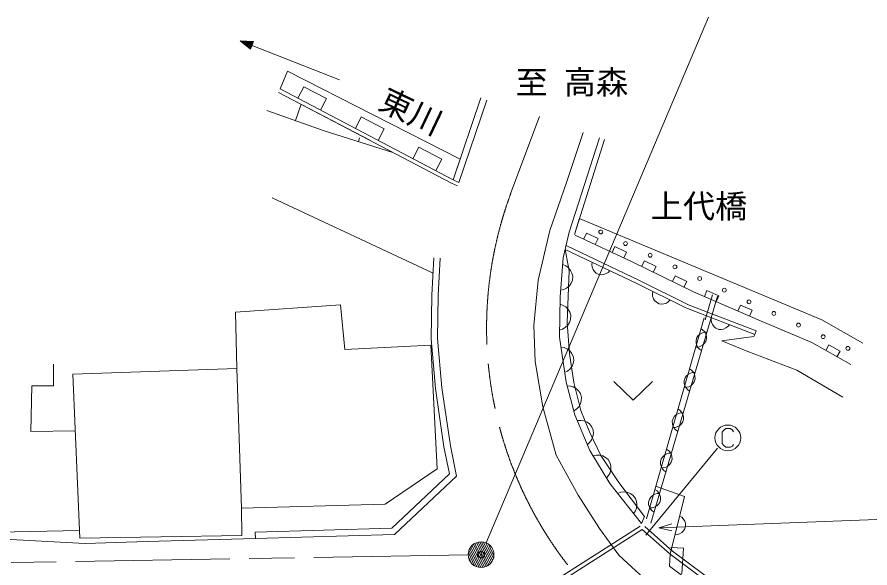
# Model space of a CAD drawing. Units: millimetres, scale not verified. Extents: x 40000 to 680000, y 20000 to 380000.
# Drawn here: x 79586 to 145808, y 274482 to 317248 of the extents above; entities that cross this region are included whole.
import ezdxf
from ezdxf.enums import TextEntityAlignment as Align

# ---------------------------------------------------------------- set-up
doc = ezdxf.new("R2010")
doc.units = ezdxf.units.MM
doc.header["$LTSCALE"] = 1000
doc.header["$PDMODE"] = 32
doc.header["$PDSIZE"] = 500
doc.linetypes.add('CHAIN', pattern=[18.5, 12, -1.5, 3.5, -1.5])
for name, color, linetype, lineweight in [('M-BGD', 7, 'Continuous', 13), ('M-BGD-EXST', 7, 'Continuous', 13), ('M-BMK', 2, 'CHAIN', 13), ('M-BMK-SRVR', 3, 'Continuous', 13), ('M-STR-HTXT', 7, 'Continuous', 13)]:
    doc.layers.add(name, color=color, linetype=linetype, lineweight=lineweight)
doc.layers.add('M-BMK-HTXT', color=7, linetype='Continuous')
doc.layers.add('M-OTRS', color=6, linetype='Continuous')
doc.styles.add('ＭＳ ゴシック', font='')
doc.styles.get('ＭＳ ゴシック').set_extended_font_data('MS Gothic')

msp = doc.modelspace()

# ---------------------------------------------------------------- linework, layer by layer
at = {"layer": 'M-BGD'}
for p, q in [((104631, 312368), (96901, 315409)), ((96901, 315409), (97715, 314745)), ((97949, 315341), (96901, 315409)), ((97013, 315365), (97700, 314816)), ((97890, 315300), (97013, 315365)), ((97125, 315321), (97684, 314886)), ((97831, 315258), (97125, 315321)), ((97236, 315277), (97669, 314957)), ((97772, 315217), (97236, 315277)), ((97348, 315233), (97654, 315027)), ((97712, 315176), (97348, 315233)), ((97684, 314886), (97831, 315258)), ((97700, 314816), (97890, 315300)), ((97715, 314745), (97949, 315341)), ((97497, 315175), (97639, 315098)), ((97653, 315135), (97497, 315175)), ((97639, 315098), (97653, 315135)), ((97654, 315027), (97712, 315176)), ((97669, 314957), (97772, 315217)), ((100022, 311670), (100588, 313042)), ((100588, 313042), (113991, 306209)), ((113318, 304344), (99883, 311404)), ((99883, 311404), (106970, 307680)), ((113449, 304614), (100022, 311670)), ((113449, 304614), (100022, 311670)), ((101840, 311844), (101376, 310958)), ((103607, 310915), (101840, 311844)), ((103143, 310029), (103607, 310915)), ((115608, 310972), (113449, 304614)), ((113899, 304410), (116063, 310807)), ((103427, 308415), (98978, 309996)), ((101203, 309205), (101652, 310474)), ((106315, 309492), (105852, 308606)), ((108083, 308563), (106315, 309492)), ((108756, 306741), (103427, 308415)), ((107619, 307677), (108083, 308563)), ((123549, 308275), (122242, 304407)), ((106092, 307578), (106182, 307868)), ((124801, 307879), (122449, 300540)), ((122856, 300356), (125206, 307749)), ((110791, 307140), (110327, 306254)), ((112559, 306211), (110791, 307140)), ((112095, 305325), (112559, 306211)), ((113991, 306209), (113449, 304614)), ((113776, 304137), (113318, 304344)), ((113899, 304410), (113449, 304614)), ((122242, 304407), (120961, 300669)), ((111882, 297364), (99393, 303204)), ((122856, 300356), (123242, 301568)), ((123314, 301586), (142075, 293741)), ((120961, 300669), (120046, 296826)), ((121993, 298549), (122449, 300540)), ((127335, 298252), (122933, 300325)), ((123794, 300472), (123581, 300020)), ((124699, 300046), (123794, 300472)), ((124486, 299594), (124699, 300046)), ((122222, 299512), (127907, 296794)), ((125995, 299435), (125782, 298983)), ((126900, 299009), (125995, 299435)), ((122147, 299216), (127703, 296560)), ((122460, 297537), (122147, 299216)), ((126687, 298557), (126900, 299009)), ((111947, 298563), (111789, 295653)), ((112445, 298535), (112287, 295636)), ((121766, 295518), (121993, 298549)), ((122187, 297933), (121954, 298031)), ((124249, 298212), (124225, 298023)), ((124225, 298023), (124242, 297849)), ((132111, 295912), (127335, 298252)), ((128300, 298336), (128080, 297887)), ((129198, 297896), (128300, 298336)), ((122377, 297798), (122187, 297933)), ((122561, 297584), (122377, 297798)), ((122460, 297537), (122405, 296259)), ((122666, 297376), (122561, 297584)), ((122727, 297130), (122666, 297376)), ((124242, 297849), (124312, 297649)), ((124312, 297649), (124409, 297503)), ((124409, 297503), (124545, 297372)), ((124545, 297372), (124762, 297268)), ((125324, 297332), (125470, 297428)), ((125470, 297428), (125602, 297565)), ((128978, 297447), (129198, 297896)), ((120046, 296826), (119707, 293297)), ((122606, 296578), (122704, 296811)), ((122704, 296811), (122727, 297130)), ((124762, 297268), (124950, 297244)), ((124950, 297244), (125124, 297261)), ((125124, 297261), (125324, 297332)), ((127907, 296794), (131712, 294904)), ((130688, 297166), (130468, 296717)), ((131586, 296726), (130688, 297166)), ((131366, 296277), (131586, 296726)), ((121805, 296036), (122050, 296098)), ((122050, 296098), (122258, 296203)), ((122258, 296203), (122472, 296387)), ((122405, 296259), (122287, 293512)), ((122472, 296387), (122606, 296578)), ((127703, 296560), (131519, 294665)), ((111789, 295653), (111742, 292275)), ((112287, 295636), (112242, 292293)), ((121695, 292385), (121766, 295518)), ((128939, 295946), (128913, 295758)), ((128913, 295758), (128927, 295584)), ((128927, 295584), (128994, 295383)), ((128994, 295383), (129089, 295235)), ((137306, 293670), (132111, 295912)), ((133149, 296009), (132951, 295550)), ((133019, 293749), (133591, 295692)), ((134067, 295612), (133149, 296009)), ((133403, 293636), (133975, 295580)), ((133869, 295153), (134067, 295612)), ((104703, 294915), (96541, 294339)), ((105026, 291447), (104703, 294915)), ((121991, 294866), (121753, 294951)), ((122188, 294741), (121991, 294866)), ((122383, 294537), (122188, 294741)), ((129089, 295235), (129223, 295102)), ((129223, 295102), (129438, 294995)), ((129438, 294995), (129626, 294968)), ((129626, 294968), (129801, 294982)), ((129801, 294982), (130002, 295050)), ((130002, 295050), (130149, 295144)), ((130149, 295144), (130283, 295279)), ((131640, 294940), (136971, 292885)), ((135746, 294888), (135548, 294428)), ((136665, 294491), (135746, 294888)), ((96541, 294339), (96648, 289953)), ((122498, 294334), (122383, 294537)), ((122573, 294093), (122498, 294334)), ((122565, 293773), (122573, 294093)), ((131519, 294665), (136863, 292605)), ((136466, 294032), (136665, 294491)), ((122287, 293512), (122472, 291135)), ((122356, 293337), (122480, 293534)), ((122480, 293534), (122565, 293773)), ((128467, 278302), (132929, 293899)), ((133403, 293636), (128795, 277970)), ((133491, 293905), (133483, 293715)), ((133483, 293715), (133513, 293543)), ((133513, 293543), (133599, 293349)), ((137306, 293670), (141292, 291983)), ((142075, 293741), (145262, 291936)), ((119707, 293297), (119811, 290500)), ((121708, 292952), (121949, 293026)), ((121949, 293026), (122152, 293142)), ((122152, 293142), (122356, 293337)), ((132795, 292738), (132609, 292637)), ((132845, 292953), (132689, 293061)), ((132964, 292783), (132795, 292738)), ((132965, 292826), (132845, 292953)), ((133154, 292789), (132964, 292783)), ((133068, 292640), (132965, 292826)), ((133599, 293349), (133706, 293211)), ((133706, 293211), (133853, 293091)), ((133853, 293091), (134077, 293004)), ((134077, 293004), (134266, 292995)), ((134266, 292995), (134438, 293025)), ((134438, 293025), (134632, 293112)), ((134632, 293112), (134770, 293219)), ((134770, 293219), (134891, 293365)), ((136863, 292605), (136971, 292885)), ((111742, 292275), (112072, 288416)), ((112242, 292293), (112568, 288474)), ((122216, 288906), (121695, 292385)), ((132372, 292363), (132304, 292132)), ((132304, 292132), (132311, 291943)), ((132480, 292518), (132372, 292363)), ((132609, 292637), (132480, 292518)), ((132948, 291894), (133055, 292051)), ((133055, 292051), (133121, 292282)), ((133113, 292471), (133068, 292640)), ((133121, 292282), (133113, 292471)), ((136806, 292443), (134311, 292103)), ((134311, 292103), (136332, 291290)), ((136863, 292605), (136806, 292443)), ((111720, 291770), (105026, 291447)), ((112204, 282172), (111720, 291770)), ((122056, 291591), (121808, 291634)), ((122271, 291502), (122056, 291591)), ((122498, 291334), (122271, 291502)), ((132276, 291618), (132466, 291627)), ((132311, 291943), (132355, 291773)), ((132355, 291773), (132456, 291587)), ((132456, 291587), (132575, 291459)), ((132466, 291627), (132635, 291672)), ((132575, 291459), (132731, 291350)), ((132635, 291672), (132820, 291775)), ((132820, 291775), (132948, 291894)), ((144328, 290272), (141292, 291983)), ((142620, 291809), (142374, 291373)), ((143491, 291318), (142620, 291809)), ((122472, 291135), (122822, 288880)), ((122646, 291154), (122498, 291334)), ((122761, 290928), (122646, 291154)), ((122808, 290612), (122761, 290928)), ((136332, 291290), (140137, 289848)), ((143245, 290882), (143491, 291318)), ((82411, 290314), (82411, 288628)), ((119811, 290500), (120400, 286983)), ((122508, 289920), (122676, 290147)), ((122676, 290147), (122765, 290363)), ((122765, 290363), (122808, 290612)), ((96648, 289953), (83918, 289525)), ((83918, 289525), (84453, 276796)), ((96648, 289953), (97002, 279116)), ((122104, 289657), (122329, 289771)), ((122329, 289771), (122508, 289920)), ((131687, 289504), (131559, 289385)), ((131873, 289605), (131687, 289504)), ((131953, 289834), (131796, 289941)), ((132043, 289649), (131873, 289605)), ((132072, 289706), (131953, 289834)), ((132232, 289656), (132043, 289649)), ((132175, 289521), (132072, 289706)), ((132221, 289352), (132175, 289521)), ((140137, 289848), (143712, 287732)), ((122906, 286380), (122216, 288906)), ((122822, 288880), (123367, 286712)), ((125934, 288946), (127434, 287506)), ((127434, 287506), (128934, 288946)), ((131450, 289229), (131382, 288999)), ((131382, 288999), (131389, 288809)), ((131389, 288809), (131433, 288640)), ((131559, 289385), (131450, 289229)), ((131928, 288655), (132056, 288775)), ((132056, 288775), (132163, 288931)), ((132163, 288931), (132229, 289162)), ((132229, 289162), (132221, 289352)), ((80725, 288628), (80663, 285070)), ((82411, 288628), (80725, 288628)), ((112072, 288416), (112736, 283881)), ((112568, 288474), (113228, 283966)), ((122550, 288594), (122297, 288608)), ((122774, 288531), (122550, 288594)), ((123019, 288391), (122774, 288531)), ((123187, 288229), (123019, 288391)), ((123327, 288019), (123187, 288229)), ((131384, 288499), (131573, 288507)), ((131433, 288640), (131535, 288454)), ((131535, 288454), (131653, 288325)), ((131573, 288507), (131742, 288552)), ((131653, 288325), (131809, 288217)), ((131742, 288552), (131928, 288655)), ((123412, 287710), (123327, 288019)), ((123335, 287233), (123398, 287458)), ((123398, 287458), (123412, 287710)), ((120400, 286983), (121446, 283226)), ((122824, 286678), (123034, 286819)), ((123034, 286819), (123195, 286988)), ((123195, 286988), (123335, 287233)), ((131061, 286714), (130904, 286822)), ((124064, 283610), (122906, 286380)), ((123367, 286712), (124030, 285051)), ((130529, 286096), (130461, 285866)), ((130637, 286252), (130529, 286096)), ((130766, 286370), (130637, 286252)), ((130952, 286472), (130766, 286370)), ((131121, 286516), (130952, 286472)), ((131180, 286587), (131061, 286714)), ((131311, 286523), (131121, 286516)), ((131283, 286401), (131180, 286587)), ((131328, 286232), (131283, 286401)), ((131336, 286043), (131328, 286232)), ((123351, 285936), (123099, 285917)), ((123581, 285903), (123351, 285936)), ((123843, 285796), (123581, 285903)), ((124030, 285658), (123843, 285796)), ((124196, 285467), (124030, 285658)), ((124320, 285172), (124196, 285467)), ((130461, 285866), (130468, 285676)), ((130468, 285676), (130512, 285507)), ((130512, 285507), (130613, 285320)), ((130681, 285388), (130850, 285433)), ((130850, 285433), (131035, 285536)), ((131035, 285536), (131163, 285655)), ((131163, 285655), (131270, 285812)), ((131270, 285812), (131336, 286043)), ((80663, 285070), (84103, 285132)), ((124030, 285051), (124909, 283221)), ((124305, 284689), (124339, 284920)), ((124339, 284920), (124320, 285172)), ((130491, 285380), (130681, 285388)), ((130613, 285320), (130732, 285192)), ((130732, 285192), (130887, 285083)), ((123870, 284073), (124060, 284239)), ((124060, 284239), (124198, 284427)), ((124198, 284427), (124305, 284689)), ((112736, 283881), (113158, 281782)), ((113228, 283966), (113702, 281607)), ((125614, 281047), (124064, 283610)), ((130168, 283595), (130012, 283702)), ((130288, 283467), (130168, 283595)), ((130391, 283282), (130288, 283467)), ((121446, 283226), (123145, 280121)), ((124568, 283239), (124322, 283183)), ((124801, 283240), (124568, 283239)), ((125075, 283173), (124801, 283240)), ((124909, 283221), (126320, 281112)), ((125281, 283064), (125075, 283173)), ((125473, 282900), (125281, 283064)), ((125639, 282627), (125473, 282900)), ((129607, 282963), (129539, 282732)), ((129715, 283118), (129607, 282963)), ((129844, 283237), (129715, 283118)), ((130030, 283338), (129844, 283237)), ((130200, 283382), (130030, 283338)), ((130389, 283389), (130200, 283382)), ((130378, 282692), (130444, 282923)), ((130436, 283113), (130391, 283282)), ((130444, 282923), (130436, 283113)), ((108171, 279429), (112204, 282172)), ((125628, 281872), (125696, 282147)), ((125695, 282380), (125639, 282627)), ((125696, 282147), (125695, 282380)), ((129539, 282732), (129546, 282543)), ((129546, 282543), (129590, 282373)), ((129590, 282373), (129692, 282187)), ((129599, 282260), (129789, 282268)), ((129692, 282187), (129810, 282058)), ((129789, 282268), (129958, 282314)), ((129958, 282314), (130143, 282416)), ((130143, 282416), (130271, 282536)), ((130271, 282536), (130378, 282692)), ((108691, 277575), (113158, 281782)), ((108895, 277081), (113702, 281607)), ((125356, 281473), (125520, 281666)), ((125520, 281666), (125628, 281872)), ((129810, 282058), (129966, 281950)), ((128067, 277933), (125614, 281047)), ((126320, 281112), (128314, 278466)), ((131402, 280037), (129236, 280810)), ((126460, 280360), (126222, 280274)), ((126691, 280390), (126460, 280360)), ((126971, 280357), (126691, 280390)), ((127189, 280274), (126971, 280357)), ((127400, 280136), (127189, 280274)), ((127598, 279884), (127400, 280136)), ((129109, 280205), (128922, 280103)), ((129278, 280249), (129109, 280205)), ((129276, 280476), (129119, 280583)), ((129395, 280348), (129276, 280476)), ((129468, 280256), (129278, 280249)), ((129498, 280162), (129395, 280348)), ((129543, 279993), (129498, 280162)), ((123145, 280121), (124811, 277540)), ((127683, 279647), (127598, 279884)), ((127713, 279415), (127683, 279647)), ((128685, 279829), (128618, 279599)), ((128618, 279599), (128624, 279409)), ((128794, 279985), (128685, 279829)), ((128922, 280103), (128794, 279985)), ((129378, 279416), (129486, 279573)), ((129486, 279573), (129552, 279804)), ((129552, 279804), (129543, 279993)), ((130303, 275546), (131402, 280037)), ((97002, 279116), (108171, 279429)), ((97045, 277002), (97002, 279116)), ((127459, 278705), (127598, 278916)), ((127598, 278916), (127680, 279134)), ((127680, 279134), (127713, 279415)), ((128624, 279409), (128668, 279240)), ((128668, 279240), (128770, 279054)), ((128707, 279141), (128896, 279149)), ((128770, 279054), (128889, 278925)), ((128889, 278925), (129044, 278817)), ((128896, 279149), (129065, 279194)), ((129065, 279194), (129251, 279297)), ((129251, 279297), (129378, 279416)), ((128314, 278466), (128067, 277933)), ((131191, 278419), (131031, 278520)), ((131316, 278296), (131191, 278419)), ((131426, 278114), (131316, 278296)), ((98077, 277260), (108691, 277575)), ((127973, 277730), (117676, 271179)), ((128134, 277477), (117837, 270926)), ((124811, 277540), (126314, 275481)), ((128134, 277477), (130303, 275546)), ((128334, 277701), (130502, 275770)), ((131335, 277364), (131436, 277525)), ((131478, 277947), (131426, 278114)), ((131436, 277525), (131493, 277758)), ((131493, 277758), (131478, 277947)), ((84428, 277391), (74920, 277205)), ((84453, 276796), (97045, 277002)), ((98077, 277260), (98092, 276760)), ((98092, 276760), (108895, 277081)), ((130674, 277063), (130863, 277078)), ((130863, 277078), (131030, 277130)), ((131030, 277130), (131212, 277240)), ((131212, 277240), (131335, 277364)), ((77714, 276760), (84881, 276385)), ((84881, 276385), (89695, 276546)), ((89695, 276546), (98092, 276760)), ((130245, 274618), (130303, 275546)), ((130303, 275546), (143264, 265890)), ((130303, 275546), (143264, 265890)), ((131334, 276018), (130336, 276080)), ((130482, 275787), (143444, 266131)), ((131209, 274022), (131334, 276018)), ((126314, 275481), (128602, 273358)), ((142830, 265223), (130245, 274618))]:
    msp.add_line(p, q, dxfattribs=at)
for centre in [(124908, 300567), (126827, 299663), (128746, 298759), (130665, 297855), (132585, 296951), (134504, 296047), (136423, 295144), (138342, 294240), (140261, 293336), (142180, 292432), (144099, 291528)]:
    msp.add_circle(centre, 150, dxfattribs=at)
at = {"layer": 'M-BGD-EXST'}
for p, q in [((134452, 285179), (134332, 285019)), ((134332, 285019), (134332, 284139)), ((134612, 285299), (134452, 285179)), ((134972, 285299), (134612, 285299)), ((135132, 285179), (134972, 285299)), ((135212, 285059), (135132, 285179)), ((134332, 284139), (134452, 283979)), ((133976, 283783), (128402, 277015)), ((134452, 283979), (134612, 283859)), ((134612, 283859), (134972, 283859)), ((134972, 283859), (135132, 283939)), ((135132, 283939), (135212, 284059))]:
    msp.add_line(p, q, dxfattribs=at)
msp.add_circle((134772, 284579), 1000, dxfattribs=at)
at = {"layer": 'M-BMK'}
for p, q in [((117938, 303592), (120155, 309541)), ((114615, 275497), (70188, 274761))]:
    msp.add_line(p, q, dxfattribs=at)
msp.add_arc((146045, 293104), 30000, 159.53848, 233.67824, dxfattribs=at)
at = {"layer": 'M-BMK-SRVR'}
for p, q in [((114929, 276228), (115746, 274522)), ((115029, 276322), (115877, 274550)), ((115141, 276387), (116001, 274591)), ((115258, 276445), (116118, 274649)), ((115385, 276481), (116226, 274725)), ((115519, 276502), (116325, 274819)), ((115660, 276508), (116419, 274922)), ((115812, 276491), (116499, 275057)), ((115981, 276439), (116571, 275207)), ((116181, 276322), (116607, 275434)), ((114628, 275653), (115110, 274646)), ((114677, 275851), (115293, 274565)), ((114750, 276001), (115456, 274526)), ((114832, 276131), (115607, 274513)), ((114627, 275355), (114858, 274873))]:
    msp.add_line(p, q, dxfattribs=at)
for radius in [1000, 40]:
    msp.add_circle((115615, 275513), radius, dxfattribs=at)
at = {"layer": 'M-OTRS'}
msp.add_point((115615, 275513), dxfattribs=at)
at = {"layer": 'M-STR-HTXT'}
for p, q in [((116004, 276434), (133263, 317248)), ((129427, 277592), (146355, 278243)), ((129427, 277592), (130416, 277910)), ((130437, 277351), (129427, 277592))]:
    msp.add_line(p, q, dxfattribs=at)

# ---------------------------------------------------------------- texts
at = {"layer": 'M-BMK-HTXT', "style": 'ＭＳ ゴシック'}
for s, p in [('至 高森', (118287, 310726)), ('上代橋', (128789, 301102))]:
    msp.add_text(s, height=1833, dxfattribs=at).set_placement(p, align=Align.BOTTOM_LEFT)
msp.add_text('東川', height=1833, rotation=334.5, dxfattribs=at).set_placement((107284, 309675), align=Align.BOTTOM_LEFT)

doc.saveas('drawing.dxf')
